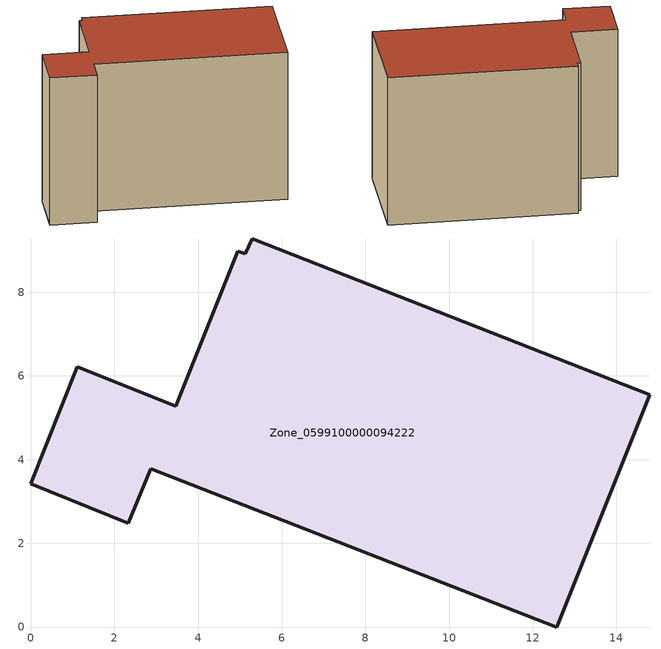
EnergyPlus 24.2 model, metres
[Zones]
Zone_0599100000094222
 floor ground (C_G): 2.87,3.78 2.34,2.48 0,3.42 1.12,6.22 3.47,5.28 4.96,8.99 5.13,8.93 5.29,9.27 14.8,5.55 12.57,0 z0
 wall outside (C_F): 1.12,6.22 0,3.42 2.34,2.48 2.87,3.78 12.57,0 14.8,5.55 5.29,9.27 5.13,8.93 4.96,8.99 3.47,5.28 1.12,6.22 z0:8.58
 roof outside (C_R): 5.13,8.93 4.96,8.99 3.47,5.28 1.12,6.22 0,3.42 2.34,2.48 2.87,3.78 12.57,0 14.8,5.55 5.29,9.27 z8.58
[BUILDING]
Pand.0599100000094222: North Axis=0; Terrain=City; Loads Convergence Tolerance Value=0.04; Temperature Convergence Tolerance Value=0.4; Solar Distribution=FullExterior; Maximum Number of Warmup Days=25; Minimum Number of Warmup Days=1
[Site:Location]
Rotterdam.The.Hague.AP_ZH_NLD Design_Conditions: Latitude=51.96; Longitude=4.45; Time Zone=1; Elevation=-4.5
[SITE:GROUNDTEMPERATURE:BUILDINGSURFACE]
18, 18, 18, 18, 18, 18, 18, 18, 18, 18, 18, 18
[MATERIAL] Thermal Absorptance=0.9; Solar Absorptance=0.7; Visible Absorptance=0.7
Name | Roughness | Thickness | Conductivity | Density | Specific Heat
G.TI.1975-1991 | MediumSmooth | 0.15 | 0.288461 | 540 | 1210
F.TI.1975-1991 | Rough | 0.3 | 0.230769 | 1920 | 840
R.TI.1975-1991 | MediumRough | 0.2 | 0.153846 | 1500 | 1000
[CONSTRUCTION]
C_G: G.TI.1975-1991
C_F: F.TI.1975-1991
C_R: R.TI.1975-1991
[ZONE]
Zone_0599100000094222: Type=1; Multiplier=1; Ceiling Height=Autocalculate; Volume=Autocalculate; Floor Area=autocalculate; Part of Total Floor Area=Yes
[ZONEINFILTRATION:DESIGNFLOWRATE]
Infil_Zone_0599100000094222: Zone or ZoneList or Space or SpaceList=Zone_0599100000094222; Schedule=AlwaysOn; Design Flow Rate Calculation Method=Flow/Area; Flow Rate per Floor Area=0.003; Constant Term Coefficient=1; Temperature Term Coefficient=0; Velocity Term Coefficient=0; Velocity Squared Term Coefficient=0
[HVACTEMPLATE:ZONE:IDEALLOADSAIRSYSTEM]
Zone_0599100000094222: Maximum Heating Supply Air Temperature=50; Minimum Cooling Supply Air Temperature=13; Maximum Heating Supply Air Humidity Ratio=0.0156; Minimum Cooling Supply Air Humidity Ratio=0.0077; Heating Limit=NoLimit; Cooling Limit=NoLimit; Dehumidification Control Type=ConstantSensibleHeatRatio; Cooling Sensible Heat Ratio=0.7; Dehumidification Setpoint=60; Humidification Control Type=None; Humidification Setpoint=30; Outdoor Air Method=None; Outdoor Air Flow Rate per Person=0.00944; Outdoor Air Flow Rate per Zone Floor Area=0; Outdoor Air Flow Rate per Zone=0; Demand Controlled Ventilation Type=None; Outdoor Air Economizer Type=NoEconomizer; Heat Recovery Type=None; Sensible Heat Recovery Effectiveness=0.7; Latent Heat Recovery Effectiveness=0.65
[ZONECONTROL:THERMOSTAT]
ThermostatControl_Zone_0599100000094222: Zone or ZoneList=Zone_0599100000094222; Control Type Schedule=DualSetpointControlType; Control 1=Thermostat_Zone_0599100000094222; Temperature Difference Between Cutout And Setpoint=0
[THERMOSTATSETPOINT:DUALSETPOINT]
Thermostat_Zone_0599100000094222: Heating Setpoint Temperature Schedule=HeatingSetpoint_Zone_0599100000094222; Cooling Setpoint Temperature Schedule=CoolingSetpoint_Zone_0599100000094222
[SCHEDULE:COMPACT]
HeatingSetpoint_Zone_0599100000094222: Through: 12/31, For: AllDays, Until: 24:00, 21
CoolingSetpoint_Zone_0599100000094222: Through: 12/31, For: AllDays, Until: 24:00, 24
DualSetpointControlType: Through: 12/31, For: AllDays, Until: 24:00, 4
AlwaysOn: Through: 12/31, For: AllDays, Until: 24:00, 1
